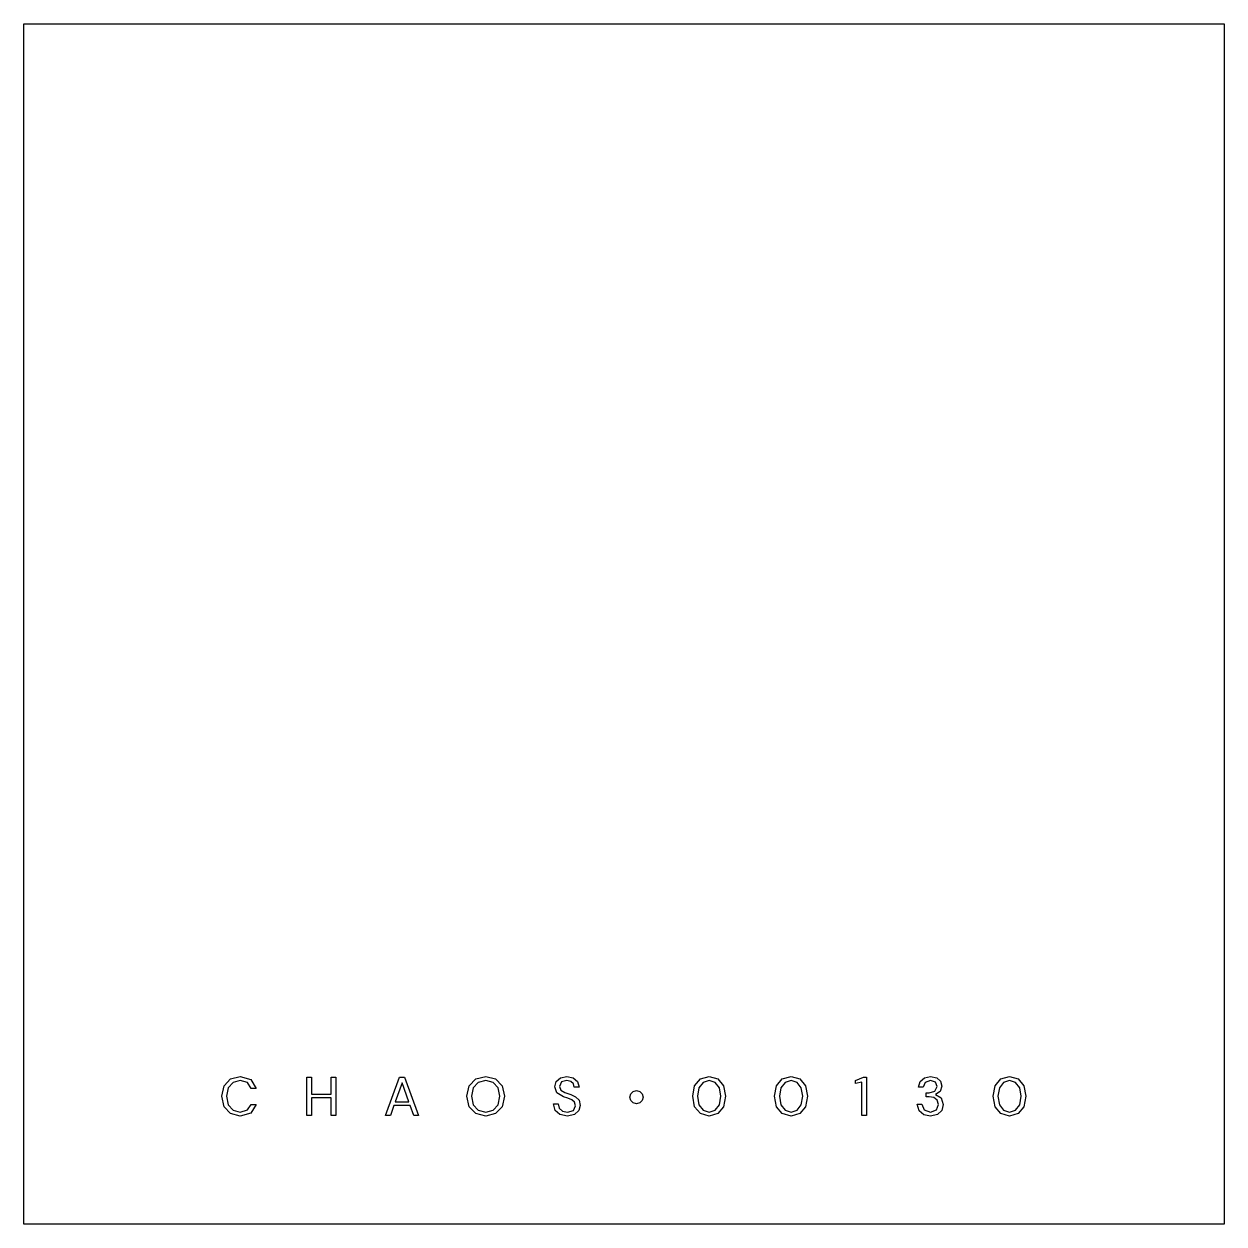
# Model space of a CAD drawing. Extents: x 0 to 92.4, y 0.2 to 92.6.
import ezdxf

# ---------------------------------------------------------------- set-up
doc = ezdxf.new("R2010")
doc.units = 0

msp = doc.modelspace()

# ---------------------------------------------------------------- linework, layer by layer
at = {"layer": 'Layer 1', "color": 7}
for points in [[(0, 92.6042), (92.427836, 92.6042), (92.427836, 0.176364), (0, 0.176364), (0, 92.6042)], [(0, 92.6042), (92.427836, 92.6042), (92.427836, 0.176364), (0, 0.176364), (0, 92.6042)], [(16.65345, 8.483031), (15.903796, 8.675956), (15.413214, 9.210635), (15.242338, 10.009898), (15.413214, 10.809161), (15.903796, 11.349352), (16.65345, 11.542277), (17.480273, 11.299742), (17.888173, 10.621747), (17.49681, 10.621747), (17.221202, 11.06272), (16.65345, 11.228084), (16.102234, 11.079256), (15.73292, 10.660332), (15.60614, 10.009898), (15.73292, 9.353951), (16.102234, 8.94054), (16.65345, 8.797224), (17.221202, 8.957076), (17.49681, 9.392536), (17.888173, 9.392536), (17.480273, 8.720053), (16.65345, 8.483031), (16.65345, 8.483031)], [(21.780493, 8.53264), (21.780493, 11.492668), (22.133271, 11.492668), (22.133271, 10.186287), (23.671163, 10.186287), (23.671163, 11.492668), (24.023941, 11.492668), (24.023941, 8.53264), (23.671163, 8.53264), (23.671163, 9.894143), (22.133271, 9.894143), (22.133271, 8.53264), (21.780493, 8.53264)], [(27.84228, 8.53264), (28.933687, 11.492668), (29.308513, 11.492668), (30.394408, 8.53264), (30.019581, 8.53264), (29.749486, 9.293318), (28.487202, 9.293318), (28.217106, 8.53264), (27.84228, 8.53264)], [(35.560459, 8.483031), (34.794269, 8.675956), (34.281639, 9.210635), (34.099738, 10.009898), (34.281639, 10.809161), (34.794269, 11.349352), (35.560459, 11.542277), (36.321137, 11.349352), (36.833767, 10.809161), (37.015668, 10.009898), (36.833767, 9.210635), (36.321137, 8.675956), (35.560459, 8.483031), (35.560459, 8.483031)], [(35.560459, 8.797224), (36.128211, 8.94054), (36.514062, 9.353951), (36.651866, 10.009898), (36.514062, 10.660332), (36.128211, 11.079256), (35.560459, 11.228084), (34.987195, 11.079256), (34.601344, 10.660332), (34.46354, 10.009898), (34.601344, 9.353951), (34.987195, 8.94054), (35.560459, 8.797224), (35.560459, 8.797224)], [(41.850872, 8.483031), (41.28312, 8.598786), (40.908293, 8.929515), (40.781513, 9.420097), (41.150828, 9.420097), (41.227998, 9.100392), (41.465021, 8.868882), (41.850872, 8.780687), (42.313893, 8.924003), (42.479257, 9.287805), (42.402087, 9.568925), (42.198137, 9.745314), (41.900481, 9.86107), (41.553215, 9.976825), (41.046097, 10.268969), (40.880732, 10.73199), (40.990975, 11.150914), (41.316192, 11.437546), (41.812287, 11.542277), (42.302868, 11.437546), (42.628086, 11.145402), (42.749353, 10.720966), (42.380039, 10.720966), (42.313893, 10.963501), (42.120967, 11.161939), (41.801262, 11.239109), (41.404387, 11.117841), (41.250047, 10.765063), (41.354778, 10.472919), (41.657946, 10.307554), (42.109943, 10.158726), (42.48477, 9.976825), (42.749353, 9.717754), (42.848572, 9.304342), (42.738329, 8.907467), (42.402087, 8.598786), (41.850872, 8.483031), (41.850872, 8.483031)], [(52.775634, 8.483031), (52.097638, 8.675956), (51.656666, 9.210635), (51.507838, 10.009898), (51.656666, 10.809161), (52.097638, 11.349352), (52.775634, 11.542277), (53.448117, 11.349352), (53.883577, 10.809161), (54.037917, 10.009898), (53.883577, 9.210635), (53.448117, 8.675956), (52.775634, 8.483031), (52.775634, 8.483031)], [(52.775634, 8.797224), (53.238655, 8.94054), (53.55836, 9.353951), (53.679627, 10.009898), (53.55836, 10.660332), (53.238655, 11.079256), (52.775634, 11.228084), (52.312612, 11.079256), (51.987395, 10.660332), (51.87164, 10.009898), (51.987395, 9.353951), (52.312612, 8.94054), (52.775634, 8.797224), (52.775634, 8.797224)], [(59.084034, 8.483031), (58.406038, 8.675956), (57.965066, 9.210635), (57.816238, 10.009898), (57.965066, 10.809161), (58.406038, 11.349352), (59.084034, 11.542277), (59.756517, 11.349352), (60.191977, 10.809161), (60.346317, 10.009898), (60.191977, 9.210635), (59.756517, 8.675956), (59.084034, 8.483031), (59.084034, 8.483031)], [(59.084034, 8.797224), (59.547055, 8.94054), (59.86676, 9.353951), (59.988027, 10.009898), (59.86676, 10.660332), (59.547055, 11.079256), (59.084034, 11.228084), (58.621012, 11.079256), (58.295795, 10.660332), (58.18004, 10.009898), (58.295795, 9.353951), (58.621012, 8.94054), (59.084034, 8.797224), (59.084034, 8.797224)], [(64.532537, 8.53264), (64.532537, 11.095793), (64.05298, 10.991062), (64.05298, 11.233597), (64.648292, 11.492668), (64.890827, 11.492668), (64.890827, 8.53264), (64.532537, 8.53264)], [(69.817223, 8.483031), (69.304592, 8.582249), (68.94079, 8.896442), (68.791962, 9.414585), (69.155764, 9.414585), (69.326641, 8.973613), (69.817223, 8.791711), (70.285756, 8.962588), (70.445609, 9.381512), (70.34639, 9.717754), (70.081806, 9.910679), (69.718004, 9.976825), (69.497518, 9.976825), (69.497518, 10.279994), (69.718004, 10.279994), (70.164489, 10.406773), (70.329854, 10.776088), (70.197562, 11.101305), (69.817223, 11.233597), (69.420348, 11.084768), (69.260495, 10.720966), (68.902205, 10.720966), (69.028985, 11.150914), (69.34869, 11.437546), (69.817223, 11.542277), (70.296781, 11.437546), (70.588925, 11.167451), (70.688144, 10.798136), (70.561364, 10.390237), (70.197562, 10.14219), (70.633022, 9.894143), (70.803899, 9.381512), (70.693656, 8.929515), (70.362926, 8.604298), (69.817223, 8.483031), (69.817223, 8.483031)], [(75.913234, 8.483031), (75.235238, 8.675956), (74.794266, 9.210635), (74.645438, 10.009898), (74.794266, 10.809161), (75.235238, 11.349352), (75.913234, 11.542277), (76.585717, 11.349352), (77.021177, 10.809161), (77.175517, 10.009898), (77.021177, 9.210635), (76.585717, 8.675956), (75.913234, 8.483031), (75.913234, 8.483031)], [(75.913234, 8.797224), (76.376255, 8.94054), (76.69596, 9.353951), (76.817227, 10.009898), (76.69596, 10.660332), (76.376255, 11.079256), (75.913234, 11.228084), (75.450212, 11.079256), (75.124995, 10.660332), (75.00924, 10.009898), (75.124995, 9.353951), (75.450212, 8.94054), (75.913234, 8.797224), (75.913234, 8.797224)], [(28.597445, 9.57995), (29.644755, 9.57995), (29.1211, 11.046183), (28.597445, 9.57995)], [(47.171865, 9.431121), (46.918306, 9.497267), (46.730893, 9.684681), (46.664747, 9.93824), (46.730893, 10.197311), (46.918306, 10.384725), (47.171865, 10.45087), (47.430937, 10.384725), (47.612838, 10.197311), (47.678984, 9.93824), (47.612838, 9.684681), (47.430937, 9.497267), (47.171865, 9.431121), (47.171865, 9.431121)]]:
    msp.add_lwpolyline(points, close=True, dxfattribs=at)

doc.saveas('drawing.dxf')
